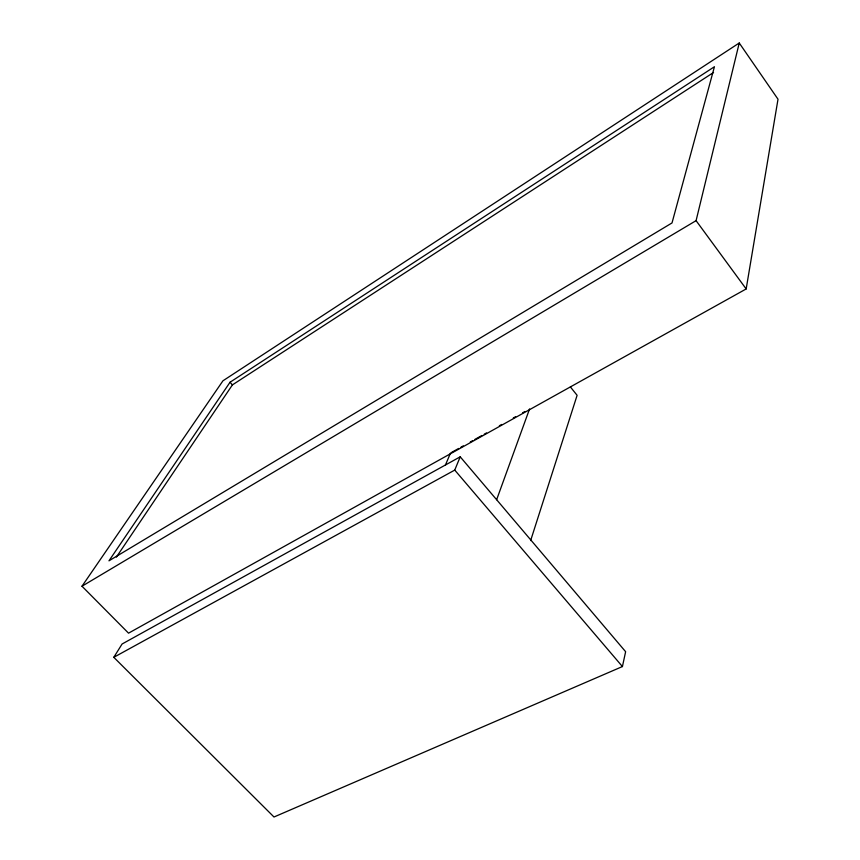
<?xml version="1.0" encoding="UTF-8"?>
<svg xmlns="http://www.w3.org/2000/svg" width="860" height="860" viewBox="0 0 860 860"><rect width="100%" height="100%" fill="white"/><g stroke="black" fill="none" stroke-linecap="round" stroke-linejoin="round"><path stroke-width="1.29" d="M746.168 288.949L778.01 99.222L739.245 43L222.955 380.797L81.99 586.219L128.538 633.164L746.168 288.949L696.084 220.654L739.245 43M622.425 666.554L625.629 651.697L460.218 456.81L122.077 644.011L113.799 657.309L273.996 817L622.425 666.554L454.746 470.087L460.218 456.81M530.631 540.596L577.114 395.31L570.406 386.957M496.639 499.703L529.567 408.919M445.297 465.357L450.522 452.994M116.369 557.14L232.415 384.893L713.542 72.487M230.039 382.238L108.973 560.827L672.015 222.944L714.434 66.736L230.039 382.238L232.415 384.893M81.99 586.219L696.084 220.654M451.683 452.349L458.659 448.458M460.981 447.168L463.314 445.867M470.291 441.975L472.613 440.685M474.935 439.385L481.912 435.493M484.234 434.203L486.556 432.902M499.348 425.775L501.67 424.474M513.291 417.992L515.624 416.702M522.601 412.811L524.923 411.51M113.799 657.309L454.746 470.087"/></g></svg>
